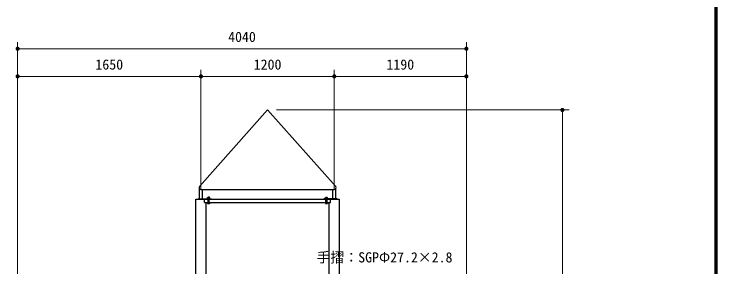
# Model space of a CAD drawing. Units: millimetres at full size, sheet at 1:50. Extents: x 750 to 20250, y 750 to 14100.
# Drawn here: x 13932 to 20250, y 5146 to 7425 of the extents above; entities that cross this region are included whole.
import ezdxf
from ezdxf.enums import TextEntityAlignment as Align

# ---------------------------------------------------------------- set-up
doc = ezdxf.new("R2010")
doc.units = ezdxf.units.MM
doc.header["$LTSCALE"] = 50
for name, color, linetype, lineweight in [('D-STR-DIM\u3000寸法線、寸法値', 7, 'Continuous', 13), ('D-STR-HTXT\u3000旗上げ', 7, 'Continuous', 13), ('D-STR\u3000構造物外形線', 1, 'Continuous', 25), ('D-TTL', 7, 'Continuous', 70)]:
    doc.layers.add(name, color=color, linetype=linetype, lineweight=lineweight)
doc.styles.add('ＭＳ ゴシック', font='')
doc.styles.get('ＭＳ ゴシック').set_extended_font_data('MS Gothic')

# ---------------------------------------------------------------- blocks, each defined once
blk = doc.blocks.new('filled_dot')
at = {"color": 0, "linetype": 'Continuous', "lineweight": -2, "const_width": 1.25}
blk.add_lwpolyline([(-0.625, 0, 1), (0.625, 0, 1)], format="xyb", close=True, dxfattribs=at)

msp = doc.modelspace()

# ---------------------------------------------------------------- linework, layer by layer
at = {"layer": 'D-STR-DIM\u3000寸法線、寸法値'}
for p, q in [((13964.45, 6027.1), (13964.45, 7172.36)), ((18003.64, 2609.04), (18003.64, 7172.36)), ((13964.45, 7112.36), (18003.64, 7112.36)), ((13964.45, 2609.95), (13964.45, 6923.37)), ((15614.45, 5840.65), (15614.45, 6923.37)), ((15614.45, 5840.65), (15614.45, 6923.37)), ((16814.45, 5840.65), (16814.45, 6923.37)), ((16814.45, 5840.65), (16814.45, 6923.37)), ((18003.64, 2609.04), (18003.64, 6923.37)), ((13964.45, 6863.37), (15614.45, 6863.37)), ((15614.45, 6863.37), (16814.45, 6863.37)), ((16814.45, 6863.37), (18003.64, 6863.37)), ((16294.45, 6560.65), (18927.78, 6560.65)), ((18867.78, 6560.65), (18867.78, 2360.65))]:
    msp.add_line(p, q, dxfattribs=at)
at = {"layer": 'D-STR\u3000構造物外形線'}
for p, q in [((16214.45, 6560.65), (15601.75, 5871.95)), ((16214.45, 6560.65), (16827.15, 5871.95)), ((15600.85, 5760.65), (15600.85, 5850.45)), ((15614.45, 5843.65), (16814.45, 5843.65)), ((15628.05, 5760.65), (15628.05, 5843.65)), ((16800.85, 5760.65), (16800.85, 5843.65)), ((16828.05, 5760.65), (16828.05, 5850.45)), ((15589.45, 5760.65), (15709, 5760.65)), ((15589.45, 5756.15), (15589.45, 5760.65)), ((15647.38, 5726.15), (15647.38, 5756.15)), ((15673.5, 5762.65), (15673.5, 5760.65)), ((15694.5, 5762.65), (15673.5, 5762.65)), ((15694.5, 5760.65), (15673.5, 5760.65)), ((15674.18, 5772.35), (15675.92, 5773.15)), ((15674.18, 5765.15), (15674.18, 5772.35)), ((15693.81, 5765.15), (15674.18, 5765.15)), ((15675.2, 5765.15), (15675.2, 5762.65)), ((15692.07, 5773.15), (15675.92, 5773.15)), ((15680.5, 5774.15), (15679, 5772.65)), ((15679, 5726.15), (15679, 5772.65)), ((15689, 5772.65), (15679, 5772.65)), ((15679.09, 5765.15), (15679.09, 5772.35)), ((15679.81, 5748.15), (15679.81, 5773.46)), ((15687.5, 5774.15), (15680.5, 5774.15)), ((15682.56, 5765.15), (15684, 5762.65)), ((15684, 5715.75), (15684, 5775.55)), ((15684, 5759.05), (15684, 5774.75)), ((15684, 5765.15), (15685.44, 5762.65)), ((15687.5, 5774.15), (15689, 5772.65)), ((15688.19, 5748.15), (15688.19, 5773.46)), ((15688.91, 5765.15), (15688.91, 5772.35)), ((15689, 5726.15), (15689, 5772.65)), ((15693.81, 5772.35), (15692.07, 5773.15)), ((15692.8, 5765.15), (15692.8, 5762.65)), ((15693.81, 5765.15), (15693.81, 5772.35)), ((15694.5, 5762.65), (15694.5, 5760.65)), ((15709, 5760.65), (15709, 5756.15)), ((16839.45, 5760.65), (16719.9, 5760.65)), ((16719.9, 5760.65), (16719.9, 5756.15)), ((16734.4, 5762.65), (16734.4, 5760.65)), ((16734.4, 5762.65), (16755.4, 5762.65)), ((16734.4, 5760.65), (16755.4, 5760.65)), ((16735.09, 5772.35), (16736.82, 5773.15)), ((16735.09, 5765.15), (16735.09, 5772.35)), ((16735.09, 5765.15), (16754.71, 5765.15)), ((16736.1, 5765.15), (16736.1, 5762.65)), ((16736.82, 5773.15), (16752.97, 5773.15)), ((16741.4, 5774.15), (16739.9, 5772.65)), ((16739.9, 5726.15), (16739.9, 5772.65)), ((16739.9, 5772.65), (16749.9, 5772.65)), ((16739.99, 5765.15), (16739.99, 5772.35)), ((16740.71, 5748.15), (16740.71, 5773.46)), ((16741.4, 5774.15), (16748.4, 5774.15)), ((16744.9, 5765.15), (16743.46, 5762.65)), ((16744.9, 5715.75), (16744.9, 5775.55)), ((16744.9, 5759.05), (16744.9, 5774.75)), ((16746.34, 5765.15), (16744.9, 5762.65)), ((16748.4, 5774.15), (16749.9, 5772.65)), ((16749.09, 5748.15), (16749.09, 5773.46)), ((16749.81, 5765.15), (16749.81, 5772.35)), ((16749.9, 5726.15), (16749.9, 5772.65)), ((16754.71, 5772.35), (16752.97, 5773.15)), ((16753.7, 5765.15), (16753.7, 5762.65)), ((16754.71, 5765.15), (16754.71, 5772.35)), ((16755.4, 5762.65), (16755.4, 5760.65)), ((16769.9, 5756.15), (16844.45, 5756.15)), ((16781.51, 5726.15), (16781.51, 5756.15)), ((16839.45, 5756.15), (16839.45, 5760.65)), ((15647.38, 5726.15), (16781.51, 5726.15)), ((15659, 5726.15), (15659, 2360.65)), ((15694.5, 5726.15), (15673.5, 5726.15)), ((15673.5, 5724.15), (15673.5, 5726.15)), ((15694.5, 5724.15), (15673.5, 5724.15)), ((15674.18, 5724.15), (15674.18, 5717.95)), ((15674.18, 5717.95), (15675.92, 5717.15)), ((15692.07, 5717.15), (15675.92, 5717.15)), ((15679.81, 5748.15), (15679, 5746.74)), ((15689, 5748.15), (15679, 5748.15)), ((15679.09, 5724.15), (15679.09, 5717.95)), ((15688.19, 5748.15), (15689, 5746.74)), ((15688.91, 5724.15), (15688.91, 5717.95)), ((15693.81, 5717.95), (15692.07, 5717.15)), ((15693.81, 5724.15), (15693.81, 5717.95)), ((15694.5, 5724.15), (15694.5, 5726.15)), ((16734.4, 5726.15), (16755.4, 5726.15)), ((16734.4, 5724.15), (16734.4, 5726.15)), ((16734.4, 5724.15), (16755.4, 5724.15)), ((16735.09, 5724.15), (16735.09, 5717.95)), ((16735.09, 5717.95), (16736.82, 5717.15)), ((16736.82, 5717.15), (16752.97, 5717.15)), ((16740.71, 5748.15), (16739.9, 5746.74)), ((16739.9, 5748.15), (16749.9, 5748.15)), ((16739.99, 5724.15), (16739.99, 5717.95)), ((16749.09, 5748.15), (16749.9, 5746.74)), ((16749.81, 5724.15), (16749.81, 5717.95)), ((16754.71, 5717.95), (16752.97, 5717.15)), ((16754.71, 5724.15), (16754.71, 5717.95)), ((16755.4, 5724.15), (16755.4, 5726.15)), ((16769.9, 2360.65), (16769.9, 5726.15))]:
    msp.add_line(p, q, dxfattribs=at)
msp.add_lwpolyline([(15569.9, 2360.65), (15569.9, 5756.15), (16859, 5756.15), (16859, 2360.65)], dxfattribs=at)
for centre, radius, start, end in [((15614.45, 5860.65), 17, 138.34216, 270), ((16814.45, 5860.65), 17, 270, 41.65784), ((15676.64, 5769.3), 3.91, 51.1335, 79.48214), ((15684, 5757.7), 15.45, 71.48259, 108.51741), ((15691.36, 5769.3), 3.91, 100.51786, 128.8665), ((16737.54, 5769.3), 3.91, 51.1335, 79.48214), ((16744.9, 5757.7), 15.45, 71.48259, 108.51741), ((16752.26, 5769.3), 3.91, 100.51786, 128.8665), ((15676.64, 5720.99), 3.91, 280.51786, 308.8665), ((15684, 5732.6), 15.45, 251.48259, 288.51741), ((15691.36, 5720.99), 3.91, 231.1335, 259.48214), ((16737.54, 5720.99), 3.91, 280.51786, 308.8665), ((16744.9, 5732.6), 15.45, 251.48259, 288.51741), ((16752.26, 5720.99), 3.91, 231.1335, 259.48214)]:
    msp.add_arc(centre, radius, start, end, dxfattribs=at)
at = {"layer": 'D-TTL'}
msp.add_lwpolyline([(750, 750), (750, 14100), (20250, 14100), (20250, 750)], close=True, dxfattribs=at)

# ---------------------------------------------------------------- block references
at = {"layer": 'D-STR-DIM\u3000寸法線、寸法値', "xscale": 15, "yscale": 15}
for p in [(13964.45, 7112.36), (13964.45, 6863.37), (15614.45, 6863.37), (16814.45, 6863.37)]:
    msp.add_blockref('filled_dot', p, dxfattribs=at)
for p, rotation in [((18003.64, 7112.36), 180), ((15614.45, 6863.37), 180), ((16814.45, 6863.37), 180), ((18003.64, 6863.37), 180), ((18867.78, 6560.65), 270)]:
    msp.add_blockref('filled_dot', p, dxfattribs=dict(at, rotation=rotation))

# ---------------------------------------------------------------- texts
at = {"layer": 'D-STR-DIM\u3000寸法線、寸法値', "style": 'ＭＳ ゴシック'}
for s, p in [('4040', (15984.04, 7219.25)), ('1650', (14789.45, 6970.26)), ('1200', (16214.45, 6970.26)), ('1190', (17409.04, 6970.26))]:
    msp.add_text(s, height=91.64, dxfattribs=at).set_placement(p, align=Align.MIDDLE_CENTER)
at = {"layer": 'D-STR-HTXT\u3000旗上げ', "style": 'ＭＳ ゴシック'}
msp.add_text('手摺：SGPΦ27.2×2.8', height=91.64, dxfattribs=at).set_placement((16655.23, 5159.39), align=Align.BOTTOM_LEFT)

doc.saveas('drawing.dxf')
